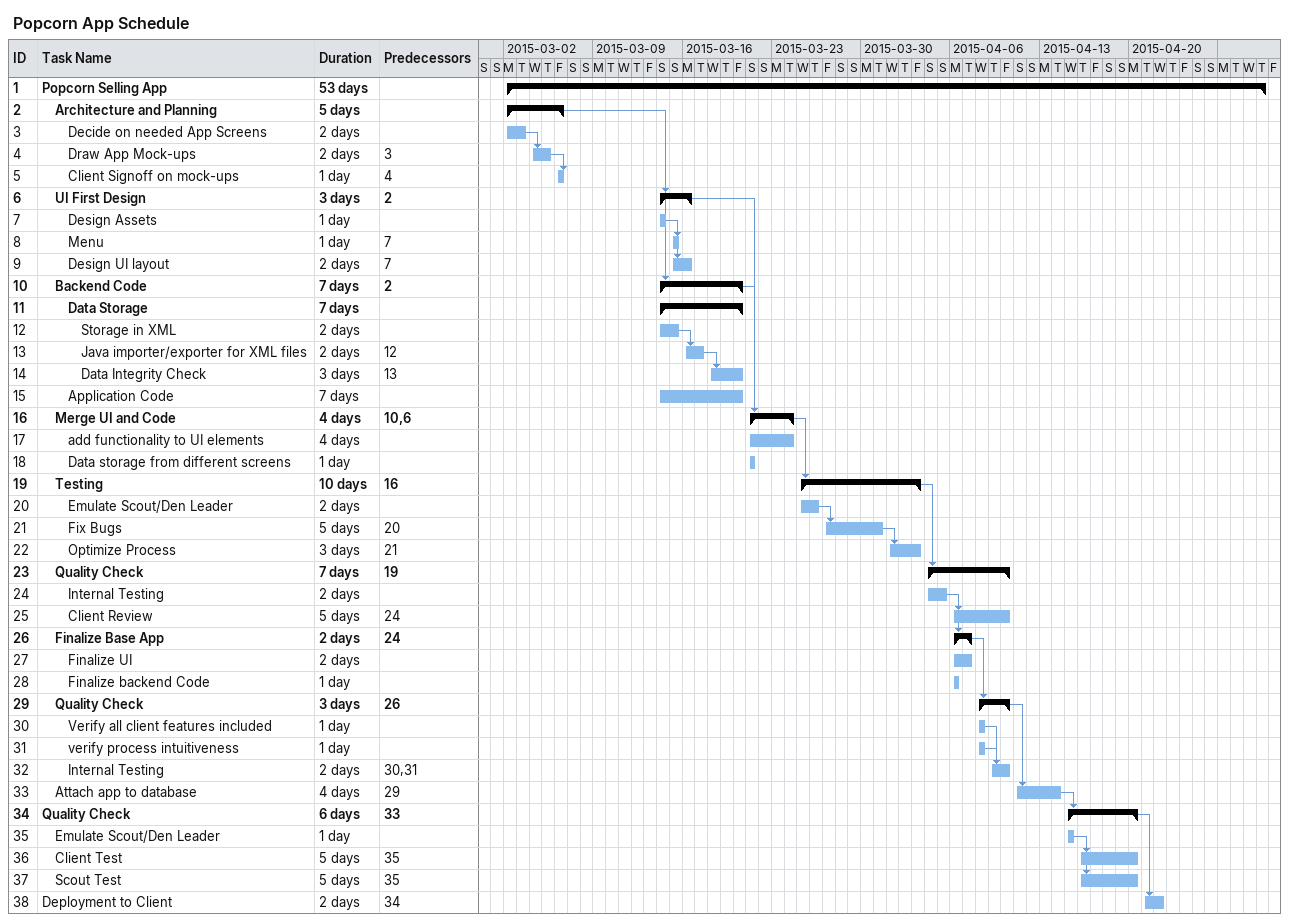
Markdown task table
Popcorn App Schedule

| ID | Level | Task | Duration | Start | Finish | Predecessors |
|---|---|---|---|---|---|---|
| 1 | 1 | **Popcorn Selling App** | 53d | 2015-03-02 | 2015-04-30 |  |
| 2 | 2 | **Architecture and Planning** | 5d | 2015-03-02 | 2015-03-06 |  |
| 3 | 3 | Decide on needed App Screens | 2d | 2015-03-02 | 2015-03-03 |  |
| 4 | 3 | Draw App Mock-ups | 2d | 2015-03-04 | 2015-03-05 | 3 |
| 5 | 3 | Client Signoff on mock-ups | 1d | 2015-03-06 | 2015-03-06 | 4 |
| 6 | 2 | **UI First Design** | 3d | 2015-03-14 | 2015-03-16 | 2 |
| 7 | 3 | Design Assets | 1d | 2015-03-14 | 2015-03-14 |  |
| 8 | 3 | Menu | 1d | 2015-03-15 | 2015-03-15 | 7 |
| 9 | 3 | Design UI layout | 2d | 2015-03-15 | 2015-03-16 | 7 |
| 10 | 2 | **Backend Code** | 7d | 2015-03-14 | 2015-03-20 | 2 |
| 11 | 3 | **Data Storage** | 7d | 2015-03-14 | 2015-03-20 |  |
| 12 | 4 | Storage in XML | 2d | 2015-03-14 | 2015-03-15 |  |
| 13 | 4 | Java importer/exporter for XML files | 2d | 2015-03-16 | 2015-03-17 | 12 |
| 14 | 4 | Data Integrity Check | 3d | 2015-03-18 | 2015-03-20 | 13 |
| 15 | 3 | Application Code | 7d | 2015-03-14 | 2015-03-20 |  |
| 16 | 2 | **Merge UI and Code** | 4d | 2015-03-21 | 2015-03-24 | 10, 6 |
| 17 | 3 | add functionality to UI elements | 4d | 2015-03-21 | 2015-03-24 |  |
| 18 | 3 | Data storage from different screens | 1d | 2015-03-21 | 2015-03-21 |  |
| 19 | 2 | **Testing** | 10d | 2015-03-25 | 2015-04-03 | 16 |
| 20 | 3 | Emulate Scout/Den Leader | 2d | 2015-03-25 | 2015-03-26 |  |
| 21 | 3 | Fix Bugs | 5d | 2015-03-27 | 2015-03-31 | 20 |
| 22 | 3 | Optimize Process | 3d | 2015-04-01 | 2015-04-03 | 21 |
| 23 | 2 | **Quality Check** | 7d | 2015-04-04 | 2015-04-10 | 19 |
| 24 | 3 | Internal Testing | 2d | 2015-04-04 | 2015-04-05 |  |
| 25 | 3 | Client Review | 5d | 2015-04-06 | 2015-04-10 | 24 |
| 26 | 2 | **Finalize Base App** | 2d | 2015-04-06 | 2015-04-07 | 24 |
| 27 | 3 | Finalize UI | 2d | 2015-04-06 | 2015-04-07 |  |
| 28 | 3 | Finalize backend Code | 1d | 2015-04-06 | 2015-04-06 |  |
| 29 | 2 | **Quality Check** | 3d | 2015-04-08 | 2015-04-10 | 26 |
| 30 | 3 | Verify all client features included | 1d | 2015-04-08 | 2015-04-08 |  |
| 31 | 3 | verify process intuitiveness | 1d | 2015-04-08 | 2015-04-08 |  |
| 32 | 3 | Internal Testing | 2d | 2015-04-09 | 2015-04-10 | 30, 31 |
| 33 | 2 | Attach app to database | 4d | 2015-04-11 | 2015-04-14 | 29 |
| 34 | 1 | **Quality Check** | 6d | 2015-04-15 | 2015-04-20 | 33 |
| 35 | 2 | Emulate Scout/Den Leader | 1d | 2015-04-15 | 2015-04-15 |  |
| 36 | 2 | Client Test | 5d | 2015-04-16 | 2015-04-20 | 35 |
| 37 | 2 | Scout Test | 5d | 2015-04-16 | 2015-04-20 | 35 |
| 38 | 1 | Deployment to Client | 2d | 2015-04-21 | 2015-04-22 | 34 |
